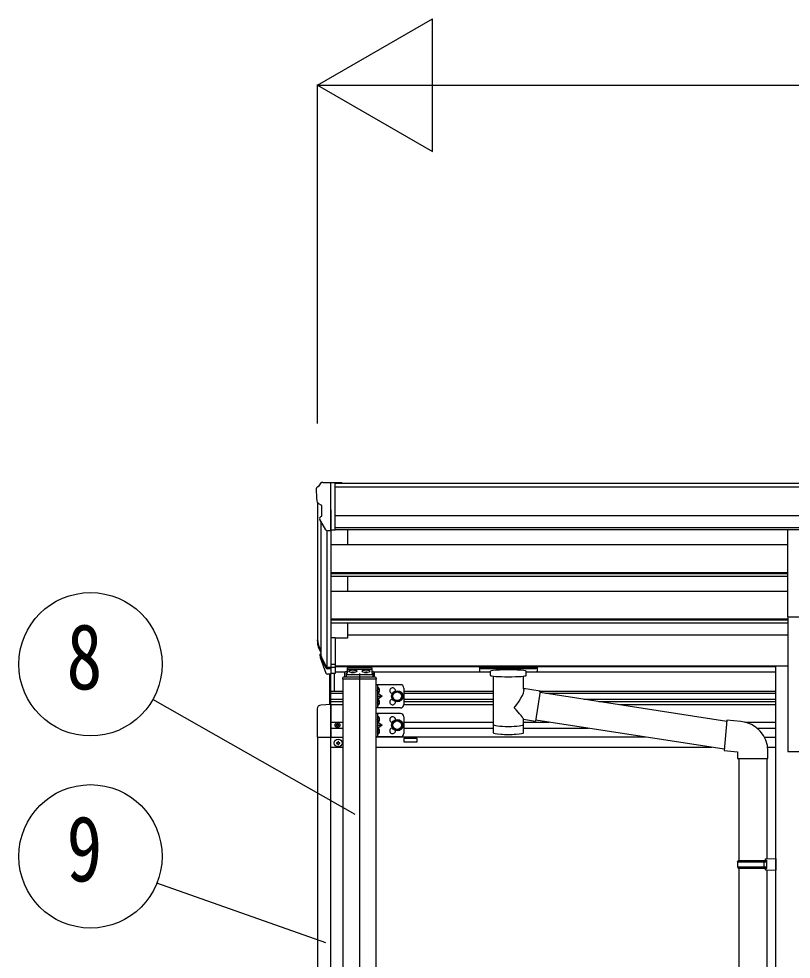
# Model space of a CAD drawing. Units: millimetres, scale not verified. Extents: x -16820 to 16820, y -11880 to 11880.
# Drawn here: x -10296 to -9132, y -3994 to -2578 of the extents above; entities that cross this region are included whole.
import ezdxf
from ezdxf.enums import TextEntityAlignment as Align

# ---------------------------------------------------------------- set-up
doc = ezdxf.new("R2010")
doc.units = ezdxf.units.MM
doc.header["$LTSCALE"] = 40
for name, color, linetype in [('0-3_YKK_12', 2, 'Continuous'), ('0-4_YKK_13', 4, 'Continuous'), ('0-5_YKK_A1', 4, 'Continuous'), ('0-6_YKK_D', 6, 'Continuous')]:
    doc.layers.add(name, color=color, linetype=linetype)
doc.styles.add('ＭＳ ゴシック', font='')
doc.styles.get('ＭＳ ゴシック').set_extended_font_data('MS Gothic')

msp = doc.modelspace()

# ---------------------------------------------------------------- linework, layer by layer
at = {"layer": '0-3_YKK_12'}
msp.add_line((-9782.45, -3563.95), (-9782.45, -5990.81), dxfattribs=at)
at = {"layer": '0-4_YKK_13'}
for p, q in [((-9847.45, -3285.5), (-9847.45, -3286.13)), ((-9840.54, -3276.69), (-9844.61, -3282.5)), ((-9837.45, -3276.13), (-9839.78, -3276.27)), ((-9837.45, -3276.13), (-9818.95, -3276.13)), ((-9825.45, -3349.11), (-9825.45, -3276.13)), ((-9818.95, -3276.13), (-9808.95, -3276.21)), ((-9818.95, -3348.11), (-9818.95, -3276.13)), ((-9808.95, -3277.73), (-9808.95, -3276.21)), ((-9844.92, -3307.31), (-9839.6, -3310.38)), ((-9839.45, -3310.64), (-9839.45, -3326.91)), ((-9833.07, -3347.3), (-9842.08, -3331.7)), ((-9825.45, -3349.11), (-9830.66, -3348.79)), ((-9818.95, -3348.11), (-9825.45, -3348.11)), ((-9136.95, -3478.55), (-9136.95, -3346.76)), ((-9136.95, -3346.76), (-9081.95, -3346.76)), ((-9136.95, -3478.55), (-9081.95, -3478.55)), ((-9825.45, -3509.85), (-9825.45, -3564.62)), ((-9818.95, -3509.85), (-9825.45, -3509.85)), ((-9818.95, -3509.85), (-9818.95, -3563.88)), ((-9844.36, -3524.04), (-9840.48, -3531.99)), ((-9843.75, -3522.66), (-9840.48, -3529.72)), ((-9842.04, -3535.31), (-9841.7, -3539.72)), ((-9841.7, -3539.72), (-9832.89, -3563.27)), ((-9841.09, -3539.15), (-9832.89, -3555.33)), ((-9831.88, -3554.2), (-9839.64, -3538.8)), ((-9825.45, -3554.88), (-9830.58, -3554.88)), ((-9818.95, -3549.98), (-9825.45, -3549.98)), ((-9818.95, -3554.86), (-9825.45, -3554.86)), ((-9601.45, -3554.73), (-9601.45, -3560.48)), ((-9601.45, -3554.92), (-9601.45, -3556.46)), ((-9599.45, -3554.06), (-9516.45, -3554.06)), ((-9514.45, -3554.73), (-9514.45, -3560.48)), ((-9825.45, -3556.69), (-9830.29, -3556.69)), ((-9825.45, -3564.62), (-9830.29, -3564.62)), ((-9826.95, -3610.7), (-9826.95, -3564.62)), ((-9818.95, -3563.88), (-9825.45, -3563.88)), ((-9825.45, -3610.63), (-9825.45, -3563.88)), ((-9819.95, -3590.12), (-9819.95, -3563.88)), ((-9758.45, -3569.13), (-9806.45, -3569.13)), ((-9804.95, -3563.48), (-9804.95, -3569.13)), ((-9802.45, -3560.91), (-9800.95, -3560.91)), ((-9802.45, -3563.42), (-9802.45, -3569.13)), ((-9802.45, -3563.42), (-9800.95, -3563.42)), ((-9802.45, -3565.31), (-9762.45, -3565.31)), ((-9763.95, -3554.99), (-9800.95, -3554.99)), ((-9800.95, -3554.99), (-9800.95, -3563.42)), ((-9800.95, -3557.48), (-9763.95, -3557.48)), ((-9798.35, -3559.91), (-9798.35, -3560.39)), ((-9794.9, -3561.8), (-9794.9, -3562.13)), ((-9792.94, -3561.47), (-9792.94, -3561.81)), ((-9792.45, -3560.56), (-9792.45, -3563.24)), ((-9791.96, -3561.47), (-9791.96, -3561.81)), ((-9790, -3562.13), (-9790, -3561.8)), ((-9786.55, -3559.91), (-9786.55, -3560.39)), ((-9778.35, -3559.91), (-9778.35, -3560.39)), ((-9774.9, -3561.8), (-9774.9, -3562.13)), ((-9772.94, -3561.47), (-9772.94, -3561.81)), ((-9772.45, -3560.56), (-9772.45, -3563.24)), ((-9771.96, -3561.47), (-9771.96, -3561.81)), ((-9770, -3562.13), (-9770, -3561.8)), ((-9766.55, -3559.91), (-9766.55, -3560.39)), ((-9763.95, -3554.99), (-9763.95, -3563.42)), ((-9763.95, -3560.91), (-9762.45, -3560.91)), ((-9763.95, -3563.42), (-9762.45, -3563.42)), ((-9762.45, -3563.42), (-9762.45, -3569.13)), ((-9759.95, -3569.13), (-9759.95, -3563.48)), ((-9599.45, -3556.24), (-9516.45, -3556.24)), ((-9599.45, -3561.15), (-9584.95, -3561.15)), ((-9584.95, -3566.79), (-9584.95, -3560.24)), ((-9580.85, -3567.79), (-9580.87, -3653.15)), ((-9535.05, -3586.46), (-9535.05, -3567.79)), ((-9530.95, -3566.79), (-9530.95, -3560.24)), ((-9530.95, -3561.15), (-9516.45, -3561.15)), ((-9807.95, -3570.63), (-9807.95, -3572.13)), ((-9756.95, -3572.13), (-9807.95, -3572.13)), ((-9757.45, -3580.63), (-9757.45, -3615.63)), ((-9720.45, -3580.63), (-9757.45, -3580.63)), ((-9756.95, -3570.63), (-9756.95, -3572.13)), ((-9754.95, -3580.63), (-9754.95, -3615.63)), ((-9754.45, -3593.13), (-9754.95, -3593.04)), ((-9754.45, -3585.13), (-9753.65, -3585.27)), ((-9754.45, -3593.13), (-9753.65, -3592.98)), ((-9715.45, -3585.63), (-9715.45, -3610.63)), ((-9509.83, -3590.36), (-9535.05, -3586.45)), ((-9509.83, -3590.36), (-9516.85, -3635.62)), ((-9228.84, -3636.02), (-9510.14, -3592.38)), ((-9825.45, -3610.63), (-9840.74, -3611.43)), ((-9825.45, -3610.63), (-9825.45, -3659.82)), ((-9754.95, -3598.13), (-9747.95, -3598.13)), ((-9754.45, -3611.13), (-9754.95, -3611.04)), ((-9754.45, -3603.13), (-9753.65, -3603.27)), ((-9754.45, -3611.13), (-9753.65, -3610.98)), ((-9845.95, -3616.92), (-9845.95, -3659.82)), ((-9720.45, -3615.63), (-9757.45, -3615.63)), ((-9757.45, -3624.13), (-9757.45, -3659.13)), ((-9720.45, -3624.13), (-9757.45, -3624.13)), ((-9754.95, -3624.13), (-9754.95, -3659.13)), ((-9754.45, -3636.63), (-9754.95, -3636.54)), ((-9754.45, -3628.63), (-9753.65, -3628.77)), ((-9754.45, -3636.63), (-9753.65, -3636.48)), ((-9715.45, -3629.13), (-9715.45, -3654.13)), ((-9535.03, -3653.15), (-9535.05, -3632.49)), ((-9535.05, -3632.8), (-9516.85, -3635.62)), ((-9232.51, -3677.95), (-9516.58, -3633.88)), ((-9207.84, -3635.98), (-9228.67, -3634.15)), ((-9816.68, -3641.09), (-9817.5, -3641.09)), ((-9814.22, -3641.91), (-9813.4, -3641.91)), ((-9754.95, -3641.63), (-9747.95, -3641.63)), ((-9754.45, -3646.63), (-9753.65, -3646.77)), ((-9845.95, -3659.82), (-9825.45, -3659.82)), ((-9815.95, -3668), (-9816.95, -3668)), ((-9720.45, -3659.13), (-9757.45, -3659.13)), ((-9754.45, -3654.63), (-9754.95, -3654.54)), ((-9754.45, -3654.63), (-9753.65, -3654.48)), ((-9812.95, -3669), (-9811.95, -3669)), ((-9166.76, -3691.72), (-9166.76, -3680.81)), ((-9212.76, -3691.72), (-9166.76, -3691.72)), ((-9210.65, -3691.72), (-9210.65, -3845.19)), ((-9168.65, -3691.72), (-9168.65, -3842.63)), ((-9212.65, -3847.19), (-9211.65, -3845.19)), ((-9212.65, -3847.19), (-9168.65, -3847.19)), ((-9212.65, -3847.19), (-9212.65, -3855.19)), ((-9211.65, -3845.19), (-9168.65, -3845.19)), ((-9173.13, -3847.19), (-9173.56, -3845.19)), ((-9170.65, -3842.69), (-9154.65, -3842.22)), ((-9170.65, -3844.69), (-9170.65, -3842.69)), ((-9170.65, -3844.69), (-9168.65, -3844.69)), ((-9154.65, -3842.22), (-9154.65, -3860.16)), ((-9212.65, -3855.19), (-9168.65, -3855.19)), ((-9212.65, -3855.19), (-9211.65, -3857.19)), ((-9211.65, -3857.19), (-9168.65, -3857.19)), ((-9210.65, -3857.19), (-9210.65, -4621.07)), ((-9170.65, -3859.69), (-9170.65, -3857.69)), ((-9170.65, -3859.69), (-9154.65, -3860.16)), ((-9168.65, -3859.75), (-9168.65, -4618.51))]:
    msp.add_line(p, q, dxfattribs=at)
for points in [[(-9601.45, -3554.73), (-9601.41, -3554.53), (-9601.33, -3554.39), (-9601.23, -3554.3), (-9601.13, -3554.24), (-9601.01, -3554.19), (-9600.72, -3554.13), (-9600.23, -3554.08), (-9599.68, -3554.06), (-9599.45, -3554.06)], [(-9516.45, -3554.06), (-9516.1, -3554.07), (-9515.57, -3554.09), (-9515.12, -3554.14), (-9514.81, -3554.22), (-9514.64, -3554.32), (-9514.52, -3554.46), (-9514.46, -3554.64), (-9514.45, -3554.73)], [(-9793.92, -3562.03), (-9793.73, -3562.06), (-9793.65, -3562.06), (-9793.55, -3562.06), (-9793.38, -3562.05), (-9793.23, -3562.02), (-9793.11, -3561.98), (-9793.01, -3561.93), (-9792.96, -3561.87)], [(-9791.94, -3561.87), (-9791.89, -3561.93), (-9791.79, -3561.98), (-9791.67, -3562.02), (-9791.52, -3562.05), (-9791.36, -3562.06), (-9791.25, -3562.06), (-9791.17, -3562.06), (-9790.98, -3562.03)], [(-9773.92, -3562.03), (-9773.73, -3562.06), (-9773.65, -3562.06), (-9773.55, -3562.06), (-9773.38, -3562.05), (-9773.23, -3562.02), (-9773.11, -3561.98), (-9773.01, -3561.93), (-9772.96, -3561.87)], [(-9771.94, -3561.87), (-9771.89, -3561.93), (-9771.79, -3561.98), (-9771.67, -3562.02), (-9771.52, -3562.05), (-9771.36, -3562.06), (-9771.25, -3562.06), (-9771.17, -3562.06), (-9770.98, -3562.03)], [(-9601.45, -3560.48), (-9601.41, -3560.68), (-9601.33, -3560.82), (-9601.23, -3560.91), (-9601.13, -3560.97), (-9601.01, -3561.02), (-9600.72, -3561.08), (-9600.23, -3561.12), (-9599.68, -3561.15), (-9599.45, -3561.15)], [(-9516.45, -3561.15), (-9516.1, -3561.14), (-9515.57, -3561.12), (-9515.12, -3561.07), (-9514.81, -3560.99), (-9514.64, -3560.89), (-9514.52, -3560.75), (-9514.46, -3560.57), (-9514.45, -3560.48)], [(-9755.33, -3589.13), (-9754.7, -3587.94), (-9752.47, -3586.83)], [(-9755.33, -3589.13), (-9754.7, -3590.31), (-9752.47, -3591.43)], [(-9754.45, -3593.13), (-9754.45, -3585.13), (-9754.95, -3585.21), (-9754.95, -3593.04)], [(-9754.95, -3593.13), (-9747.95, -3598.13), (-9754.95, -3603.13)], [(-9755.33, -3607.13), (-9754.7, -3605.94), (-9752.47, -3604.83)], [(-9755.33, -3607.13), (-9754.7, -3608.31), (-9752.47, -3609.43)], [(-9754.45, -3611.13), (-9754.45, -3603.13), (-9754.95, -3603.21), (-9754.95, -3611.04)], [(-9815.04, -3640.27), (-9815.04, -3639.45), (-9815.86, -3639.45), (-9815.86, -3640.27)], [(-9755.33, -3632.63), (-9754.7, -3631.44), (-9752.47, -3630.33)], [(-9755.33, -3632.63), (-9754.7, -3633.81), (-9752.47, -3634.93)], [(-9754.45, -3636.63), (-9754.45, -3628.63), (-9754.95, -3628.71), (-9754.95, -3636.54)], [(-9754.95, -3636.63), (-9747.95, -3641.63), (-9754.95, -3646.63)], [(-9228.67, -3634.15), (-9232.68, -3679.98), (-9212.76, -3681.72), (-9212.76, -3691.72)], [(-9817.5, -3641.09), (-9817.5, -3641.91), (-9816.68, -3641.91)], [(-9815.86, -3642.73), (-9815.86, -3643.55), (-9815.04, -3643.55), (-9815.04, -3642.73)], [(-9813.4, -3641.91), (-9813.4, -3641.09), (-9814.22, -3641.09)], [(-9755.33, -3650.63), (-9754.7, -3649.44), (-9752.47, -3648.33)], [(-9755.33, -3650.63), (-9754.7, -3651.81), (-9752.47, -3652.93)], [(-9754.45, -3654.63), (-9754.45, -3646.63), (-9754.95, -3646.71), (-9754.95, -3654.54)], [(-9816.95, -3668), (-9816.95, -3669), (-9815.95, -3669)], [(-9813.95, -3667), (-9813.95, -3666), (-9814.95, -3666), (-9814.95, -3667)], [(-9811.95, -3669), (-9811.95, -3668), (-9812.95, -3668)], [(-9814.95, -3670), (-9814.95, -3671), (-9813.95, -3671), (-9813.95, -3670)], [(-9173.13, -3847.19), (-9173.13, -3855.19), (-9173.56, -3857.19)], [(-9170.65, -3857.69), (-9168.65, -3857.69), (-9168.65, -3844.69)]]:
    msp.add_lwpolyline(points, dxfattribs=at)
for points in [[(-9725.45, -3605.63), (-9731.95, -3601.88), (-9731.95, -3594.37), (-9725.45, -3590.62), (-9718.95, -3594.37), (-9718.95, -3601.88)], [(-9725.45, -3649.13), (-9731.95, -3645.38), (-9731.95, -3637.87), (-9725.45, -3634.12), (-9718.95, -3637.87), (-9718.95, -3645.38)]]:
    msp.add_lwpolyline(points, close=True, dxfattribs=at)
for centre, radius in [((-9725.45, -3598.13), 8.5), ((-9725.45, -3598.13), 7.5), ((-9725.45, -3598.13), 6.5), ((-9815.45, -3641.5), 3.75), ((-9725.45, -3641.63), 8.5), ((-9725.45, -3641.63), 7.5), ((-9725.45, -3641.63), 6.5), ((-9814.45, -3668.5), 5.9)]:
    msp.add_circle(centre, radius, dxfattribs=at)
for centre, radius, start, end in [((-9844.45, -3285.5), 3, 93, 180), ((-9839.72, -3277.27), 1, 93.5, 145), ((-9645.45, -3286.13), 202, 180, 184.94904), ((-9840.54, -3302.94), 6.18, 185.7035, 224.99897), ((-9839.75, -3310.64), 0.3, 0, 60), ((-9839.48, -3330.2), 3, 94.7167, 210), ((-9839.75, -3326.91), 0.3, 274.7167, 0), ((-9830.48, -3345.8), 3, 210, 266.5), ((-9816.27, -3514.92), 29.53, 186.50806, 197.98144), ((-9814.86, -3513.16), 30.41, 187.1552, 198.19734), ((-9806.45, -3570.63), 1.5, 90, 180), ((-9758.45, -3570.63), 1.5, 0, 90), ((-9720.45, -3585.63), 5, 0, 90), ((-9753.8, -3586.15), 0.9, 32.05588, 80), ((-9753.8, -3592.1), 0.9, 280, 327.94412), ((-9758.55, -3589.13), 6.5, 327.94412, 32.05588), ((-9732.45, -3589.63), 4.25, 353.70569, 265.23923), ((-9840.45, -3616.92), 5.5, 93, 180), ((-9753.8, -3604.15), 0.9, 32.05588, 80), ((-9753.8, -3610.1), 0.9, 280, 327.94412), ((-9758.55, -3607.13), 6.5, 327.94412, 32.05588), ((-9732.45, -3606.63), 4.25, 94.76077, 6.29431), ((-9720.45, -3610.63), 5, 270, 0), ((-9720.45, -3629.13), 5, 0, 90), ((-9753.8, -3629.65), 0.9, 32.05588, 80), ((-9753.8, -3635.6), 0.9, 280, 327.94412), ((-9758.55, -3632.63), 6.5, 327.94412, 32.05588), ((-9732.45, -3633.13), 4.25, 353.70569, 265.23923), ((-9211.76, -3680.81), 45, 0, 85), ((-9816.68, -3640.27), 0.82, 270, 0), ((-9816.68, -3642.73), 0.82, 0, 90), ((-9814.22, -3640.27), 0.82, 180, 270), ((-9814.22, -3642.73), 0.82, 90, 180), ((-9753.8, -3647.65), 0.9, 32.05588, 80), ((-9753.8, -3653.6), 0.9, 280, 327.94412), ((-9758.55, -3650.63), 6.5, 327.94412, 32.05588), ((-9732.45, -3650.13), 4.25, 94.76077, 6.29431), ((-9815.95, -3667), 1, 270, 0), ((-9812.95, -3667), 1, 180, 270), ((-9720.45, -3654.13), 5, 270, 0), ((-9815.95, -3670), 1, 0, 90), ((-9812.95, -3670), 1, 90, 180)]:
    msp.add_arc(centre, radius, start, end, dxfattribs=at)
for centre, major_axis, ratio, start_param, end_param in [((-9756.8, -3515.35), (-89.06, 1.43), 0.57596, 6.1962358, 6.3678173), ((-9757.59, -3508.68), (87.93, 4.42), 0.541684, 3.0659337, 3.2228513), ((-9840.74, -3535.31), (1.3, 0), 0.90356, 1.3700892, 3.347195), ((-9754.82, -3519.12), (-89.07, 0), 0.90356, 0.2056023, 0.2515348), ((-9755.53, -3515.26), (-88.05, 0), 0.90356, 0.2662965, 0.3003836), ((-9830.58, -3553.52), (-1.5, 0), 0.90356, 0.5235988, 1.5707963), ((-9830.29, -3553.98), (-3, 0), 0.90356, 0.5235988, 1.5707963), ((-9830.29, -3561.91), (3, 0), 0.90356, 3.6651914, 4.712389), ((-9802.45, -3563.48), (0, 2.57), 0.97237, 6.2831853, 7.8539816), ((-9792.45, -3559.91), (5.9, 0), 0.342073, 0, 3.1415927), ((-9792.45, -3554.62), (8.02, 0), 0.939674, 4.4018361, 4.5279947), ((-9792.45, -3554.96), (8.02, 0), 0.939674, 4.4018361, 4.5279947), ((-9792.45, -3553.95), (8.02, 0), 0.939674, 4.6512338, 4.7735441), ((-9792.45, -3554.62), (-8.02, 0), 0.939674, 1.7551906, 1.8813492), ((-9792.45, -3554.96), (-8.02, 0), 0.939674, 1.7551906, 1.8813492), ((-9772.45, -3559.91), (5.9, 0), 0.342073, 0, 3.1415927), ((-9772.45, -3554.62), (8.02, 0), 0.939674, 4.4018361, 4.5279947), ((-9772.45, -3554.96), (8.02, 0), 0.939674, 4.4018361, 4.5279947), ((-9772.45, -3553.95), (8.02, 0), 0.939674, 4.6512338, 4.7735441), ((-9772.45, -3554.62), (-8.02, 0), 0.939674, 1.7551906, 1.8813492), ((-9772.45, -3554.96), (-8.02, 0), 0.939674, 1.7551906, 1.8813492), ((-9762.45, -3563.48), (0, 2.57), 0.97237, 4.712389, 6.2831853), ((-9599.45, -3556.46), (2, 0), 0.109601, 1.5707963, 3.1415927), ((-9557.95, -3560.24), (27, 0), 0.070066, 6.2831853, 9.424778), ((-9557.95, -3566.79), (27, 0), 0.070066, 3.1415927, 6.2831853), ((-9546.95, -3564.23), (16, 0), 0.361356, 6.2636979, 6.2831853), ((-9516.45, -3556.46), (2, 0), 0.109601, 0, 1.5707963), ((-9557.95, -3612.99), (-22.81, -26.62), 0.234429, 1.6855472, 3.1268519), ((-9555.4, -3610.35), (20.32, -22.25), 0.045535, 0.0389954, 1.3075346), ((-9557.95, -3653.15), (22.92, 0), 0.101955, 3.1415499, 6.2833984), ((-9557.95, -3640.71), (22.91, 0), 0.122865, 3.1415927, 6.2831853)]:
    msp.add_ellipse(centre, major_axis=major_axis, ratio=ratio, start_param=start_param, end_param=end_param, dxfattribs=at)
for centre in [(-9792.45, -3560.39), (-9772.45, -3560.39)]:
    msp.add_ellipse(centre, major_axis=(5.9, 0), ratio=0.342073, dxfattribs=at)
at = {"layer": '0-5_YKK_A1'}
for p, q in [((-6967.95, -3277.73), (-9818.95, -3277.73)), ((-6967.95, -3282.95), (-9818.95, -3282.95)), ((-9845.45, -3306.7), (-9845.45, -3509.48)), ((-9825.45, -3317.23), (-9825.45, -3509.85)), ((-6967.95, -3326.48), (-9818.95, -3326.48)), ((-9840.48, -3334.47), (-9840.48, -3536.19)), ((-9831.45, -3348.63), (-9831.46, -3554.63)), ((-6967.95, -3344.33), (-9818.95, -3344.33)), ((-9136.95, -3347.58), (-9818.95, -3347.58)), ((-9800.45, -3347.58), (-9800.45, -3369.64)), ((-9825.45, -3369.64), (-9136.95, -3369.64)), ((-9825.45, -3411.52), (-9136.95, -3411.52)), ((-9825.45, -3413.01), (-9136.95, -3413.01)), ((-9825.45, -3417.33), (-9136.95, -3417.33)), ((-9800.45, -3417.33), (-9800.45, -3439.74)), ((-9825.45, -3439.74), (-9136.95, -3439.74)), ((-9825.45, -3481.62), (-9136.95, -3481.62)), ((-9825.45, -3483.12), (-9136.95, -3483.12)), ((-9136.95, -3478.55), (-9136.95, -3681.13)), ((-9825.45, -3487.44), (-9136.95, -3487.44)), ((-9800.45, -3487.44), (-9800.45, -3510.48)), ((-9800.45, -3510.48), (-9818.95, -3510.48)), ((-9800.45, -3505.54), (-9136.95, -3505.54)), ((-9154.65, -3552.55), (-9818.95, -3552.55)), ((-9154.65, -3553.95), (-9818.95, -3553.95)), ((-9154.65, -6231.13), (-9154.65, -3552.13)), ((-9154.65, -3552.13), (-9136.95, -3552.13)), ((-9804.19, -3561.64), (-9818.95, -3561.64)), ((-9584.95, -3561.64), (-9760.71, -3561.64)), ((-9154.65, -3561.64), (-9530.95, -3561.64)), ((-9807.45, -3572.13), (-9807.45, -5931.13)), ((-9757.45, -3572.13), (-9757.45, -5931.13)), ((-9825.45, -3590.13), (-9807.45, -3590.13)), ((-9825.45, -3593.63), (-9807.45, -3593.63)), ((-9715.45, -3590.13), (-9580.85, -3590.13)), ((-9715.45, -3593.63), (-9580.85, -3593.63)), ((-9511.36, -3590.13), (-9154.45, -3590.13)), ((-9502.1, -3593.63), (-9154.45, -3593.63)), ((-9825.45, -3602.63), (-9807.45, -3602.63)), ((-9825.45, -3606.13), (-9807.45, -3606.13)), ((-9825.45, -5484.63), (-9825.45, -3610.63)), ((-9807.45, -3611.13), (-9825.45, -3611.13)), ((-9715.45, -3602.63), (-9580.85, -3602.63)), ((-9715.45, -3606.13), (-9580.86, -3606.13)), ((-9580.86, -3611.13), (-9715.45, -3611.13)), ((-9444.08, -3602.63), (-9154.45, -3602.63)), ((-9421.52, -3606.13), (-9154.45, -3606.13)), ((-9154.45, -3611.13), (-9389.29, -3611.13)), ((-9825.45, -3637), (-9807.45, -3637)), ((-9715.45, -3637), (-9580.86, -3637)), ((-9535.05, -3637), (-9496.44, -3637)), ((-9201.44, -3637), (-9154.45, -3637)), ((-9825.45, -3646), (-9807.45, -3646)), ((-9715.45, -3646), (-9580.87, -3646)), ((-9535.04, -3646.2), (-9437.2, -3646.2)), ((-9183.23, -3646), (-9154.45, -3646)), ((-9845.45, -3659.83), (-9845.45, -4398.63)), ((-9825.45, -3659.5), (-9807.45, -3659.5)), ((-9351.41, -3659.5), (-9757.45, -3659.5)), ((-9172.12, -3659.5), (-9154.45, -3659.5)), ((-9807.45, -3675), (-9825.45, -3675)), ((-9251.5, -3675), (-9757.45, -3675)), ((-9154.45, -3675), (-9167.14, -3675)), ((-9136.95, -3681.13), (-9081.95, -3681.13))]:
    msp.add_line(p, q, dxfattribs=at)
msp.add_lwpolyline([(-9695.45, -3661.5), (-9715.45, -3661.5), (-9715.45, -3666.5), (-9695.45, -3666.5)], close=True, dxfattribs=at)
at = {"layer": '0-6_YKK_D'}
for p, q in [((-9845.45, -2677.73), (-9672.24, -2577.73)), ((-9672.24, -2777.73), (-9672.24, -2577.73)), ((-9845.45, -3187.3), (-9845.45, -2676.73)), ((-9845.45, -2677.73), (-9672.24, -2777.73)), ((-9845.45, -2677.73), (-9499.04, -2677.73)), ((-9645.45, -2677.73), (-7141.45, -2677.73)), ((-9788.63, -3775.95), (-10093.8, -3603.1)), ((-9833.03, -3969.47), (-10087.62, -3879.56))]:
    msp.add_line(p, q, dxfattribs=at)
for centre in [(-10187.77, -3549.87), (-10187.77, -3839.15)]:
    msp.add_circle(centre, 108, dxfattribs=at)

# ---------------------------------------------------------------- texts
at = {"layer": '0-6_YKK_D', "style": 'ＭＳ ゴシック', "width": 0.8}
for s, p in [('8', (-10223.77, -3617.37)), ('9', (-10223.77, -3906.65))]:
    msp.add_text(s, height=98.97, dxfattribs=at).set_placement(p, align=Align.BOTTOM_LEFT)

doc.saveas('drawing.dxf')
